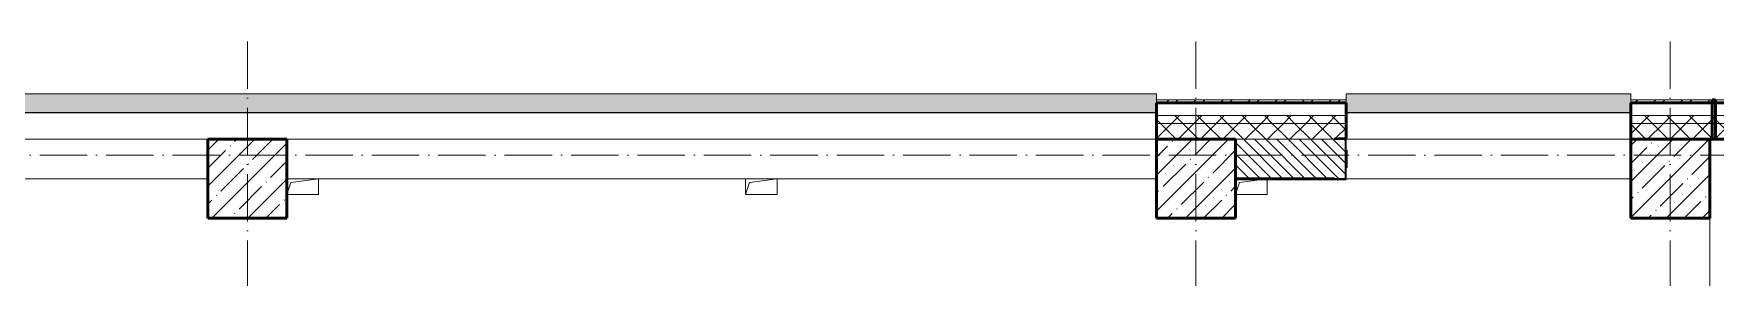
# Model space of a CAD drawing. Header units: millimetres. Extents: x -12989 to 629078, y -109036 to 555275.
# Drawn here: x 70958 to 81595, y 72319 to 73864 of the extents above; entities that cross this region are included whole.
import ezdxf

# ---------------------------------------------------------------- set-up
doc = ezdxf.new("R2010")
doc.units = ezdxf.units.MM
doc.linetypes.add('50_200_ШТРИХ_1Т_ш5_п1_п1_', pattern=[700, 500, -100, 0, -100])
for name, color, linetype, lineweight in [('A-FLOR-____-OTLN', 7, 'Continuous', 9), ('A-GENM-____-MCUT', 7, 'Continuous', 25), ('A-GENM-____-OTLN', 7, 'Continuous', 9), ('A-GENM-____-OTLN-1', 7, 'Continuous', 25), ('A-GLAZ-____-OTLN', 7, 'Continuous', 9), ('A-WALL-____-MCUT-2', 7, 'Continuous', 50), ('A-WALL-____-MCUT-3', 7, 'Continuous', 9), ('A-WALL-____-OTLN', 7, 'Continuous', 9), ('A-WALL-____-PATT-1', 7, 'Continuous', 9), ('A-WALL-FNSH-MCUT-1', 7, 'Continuous', 9), ('S-COLS-____-MCUT', 7, 'Continuous', 50), ('S-COLS-____-OTLN', 7, 'Continuous', 9), ('S-GRID-____-OTLN-1', 7, '50_200_ШТРИХ_1Т_ш5_п1_п1_', 9)]:
    doc.layers.add(name, color=color, linetype=linetype, lineweight=lineweight)
doc.layers.add('A-GLAZ-____-OTLN-1', color=7, linetype='Continuous', lineweight=9, true_color=0xc0c0c0)
pattern_1 = [(45, (43259.71, 63713.66), (-70.71068, 70.71068), []), (135, (43259.71, 63713.66), (-70.71068, -70.71068), [])]
pattern_2 = [(45, (43259.71, 63713.66), (-114.04925, 114.04925), []), (45, (43373.76, 63713.66), (-114.04925, 114.04925), [201.612, -40.322, 3.353, -36.97])]

# ---------------------------------------------------------------- blocks, each defined once
blk = doc.blocks.new('BSC_Колонна _Прямоугольная - 500х500-V96-АР1_План отверстий 2 этажа в осях 1-64_А-ГГ')
at = {"layer": 'S-COLS-____-OTLN'}
h = blk.add_hatch(dxfattribs=at)
h.set_pattern_fill('FP_125', color=256, style=0, pattern_type=2)
h.set_pattern_definition([(45, (-38050, -9231.04), (-114.04925, 114.04925), []), (45, (-37935.95, -9231.04), (-114.04925, 114.04925), [201.613, -40.323, 3.353, -36.97])])
h.paths.add_polyline_path([(-250, -250), (250, -250), (250, 250), (-250, 250), (-250, 105)], flags=0)
at = {"layer": 'S-COLS-____-MCUT'}
for p, q in [((250, 250), (-250, 250)), ((-250, 250), (-250, -250)), ((250, -250), (250, 250)), ((-250, -250), (250, -250))]:
    blk.add_line(p, q, dxfattribs=at)
blk = doc.blocks.new('Фахверк_СКБ_Уголок - 250_2700-27497298-АР1_План отверстий 2 этажа в осях 1-64_А-ГГ')
at = {"layer": 'A-GENM-____-MCUT'}
for p, q in [((200, 181), (125, 181)), ((125, 181), (125, 106)), ((131, 106), (131, 175)), ((131, 175), (200, 175)), ((200, 175), (200, 181)), ((125, 106), (131, 106)), ((131, -6), (125, -6)), ((125, -6), (125, -81)), ((125, -81), (200, -81)), ((131, -75), (131, -6)), ((200, -75), (131, -75)), ((200, -81), (200, -75))]:
    blk.add_line(p, q, dxfattribs=at)
blk = doc.blocks.new('AR_Отверстие прямоугольное _в плите_ - AR_Отверстие прямоугольное _в плите_-V166-АР1_План отверстий 2 этажа в осях 1-64_А-ГГ')
at = {"layer": 'A-GENM-____-OTLN'}
for p, q in [((-100, -50), (-75, 25)), ((-75, 25), (100, 50)), ((100, -50), (100, 50)), ((-100, -50), (100, -50))]:
    blk.add_line(p, q, dxfattribs=at)
blk = doc.blocks.new('AR_Отверстие прямоугольное _в плите_ - AR_Отверстие прямоугольное _в плите_-V171-АР1_План отверстий 2 этажа в осях 1-64_А-ГГ')
at = {"layer": 'A-GENM-____-OTLN'}
for p, q in [((-100, 50), (-100, -50)), ((-100, -50), (-75, 25)), ((-75, 25), (100, 50)), ((100, -50), (100, 50)), ((-100, -50), (100, -50))]:
    blk.add_line(p, q, dxfattribs=at)
blk = doc.blocks.new('Отлив_СКБ - Отлив витража_120_НВФ-31885513-АР1_План отверстий 2 этажа в осях 1-64_А-ГГ')
at = {"layer": 'A-GLAZ-____-OTLN-1'}
for points in [[(7800, 2), (7800, 120), (0, 120), (0, 2), (4801, 2)], [(7800, 0), (7800, 2), (0, 2), (0, 0), (4801, 0)]]:
    blk.add_hatch(color=256, dxfattribs=at).paths.add_polyline_path(points, flags=0)
at = {"layer": 'A-GLAZ-____-OTLN'}
for p, q in [((0, 83), (0, 120)), ((7800, 120), (0, 120)), ((7800, 120), (7800, 83)), ((0, 2), (7800, 2)), ((7800, 0), (0, 0))]:
    blk.add_line(p, q, dxfattribs=at)
blk = doc.blocks.new('Отлив_СКБ - Отлив витража_120_НВФ-31885689-АР1_План отверстий 2 этажа в осях 1-64_А-ГГ')
at = {"layer": 'A-GLAZ-____-OTLN-1'}
for points in [[(1800, 2), (1800, 120), (0, 120), (0, 2), (1103, 2)], [(1103, 0), (1800, 0), (1800, 2), (0, 2), (0, 0)]]:
    blk.add_hatch(color=256, dxfattribs=at).paths.add_polyline_path(points, flags=0)
at = {"layer": 'A-GLAZ-____-OTLN'}
for p, q in [((0, 83), (0, 120)), ((1800, 120), (0, 120)), ((1800, 120), (1800, 83)), ((0, 2), (1800, 2)), ((1800, 0), (0, 0))]:
    blk.add_line(p, q, dxfattribs=at)
blk = doc.blocks.new('Стены 4 - Стены 4-31195499-АР1_План отверстий 2 этажа в осях 1-64_А-ГГ')
at = {"layer": 'A-WALL-____-MCUT-2'}
for p, q in [((-1799, 41030), (-1799, 41010)), ((-1549, 41030), (-1799, 41030)), ((-1799, 41010), (-1549, 41010)), ((-1549, 41010), (-1549, 41030))]:
    blk.add_line(p, q, dxfattribs=at)
blk = doc.blocks.new('2этаж')
at = {"layer": 'S-GRID-____-OTLN-1', "color": 251, "ltscale": 0.6, "true_color": 0x636466}
for p, q in [((13458.3, 454533.3), (13458.3, 469166.5)), ((19458.3, 454533.3), (19458.3, 469166.5)), ((22458.3, 454533.3), (22458.3, 469166.5)), ((88482.7, 468397), (-20037.2, 468397))]:
    blk.add_line(p, q, dxfattribs=at)

msp = doc.modelspace()

# ---------------------------------------------------------------- hatches: boundary and pattern name
at = {"layer": 'A-WALL-____-PATT-1'}
h = msp.add_hatch(dxfattribs=at)
h.set_pattern_fill('FP_3', color=256, style=0, pattern_type=2)
h.set_pattern_definition([(45, (43259.71, 63713.66), (-85.5366, 85.5366), []), (45, (43316.74, 63713.66), (-85.5366, 85.5366), [])])
h.paths.add_polyline_path([(81574.7115, 73424.7006), (81574.7115, 73444.7006), (81059.7115, 73444.7006), (81059.7115, 73424.7006)], flags=0)
h.paths.add_polyline_path([(79259.7115, 73424.7006), (79259.7115, 73444.7006), (78059.7115, 73444.7006), (78059.7115, 73424.7006), (78595.3076, 73424.7006)], flags=0)
h.paths.add_polyline_path([(70259.7115, 73424.7006), (70259.7115, 73444.7006), (67109.7115, 73444.7006), (67109.7115, 73424.7006), (67990.5219, 73424.7006)], flags=0)
h = msp.add_hatch(dxfattribs=at)
h.set_pattern_fill('FP_1', color=256, style=0, pattern_type=2)
h.set_pattern_definition(pattern_1)
h.paths.add_polyline_path([(117609.7115, 73294.7006), (117609.7115, 73344.7006), (111259.7115, 73344.7006), (111259.7115, 73294.7006), (117479.522, 73294.7006)], flags=0)
h.paths.add_polyline_path([(108642.2005, 73294.7006), (109459.7115, 73294.7006), (109459.7115, 73344.7006), (108259.7115, 73344.7006), (108259.7115, 73294.7006)], flags=0)
h.paths.add_polyline_path([(106459.7115, 73294.7006), (106459.7115, 73344.7006), (105259.7115, 73344.7006), (105259.7115, 73294.7006), (105991.0041, 73294.7006)], flags=0)
h.paths.add_polyline_path([(103459.7115, 73294.7006), (103459.7115, 73344.7006), (102259.7115, 73344.7006), (102259.7115, 73294.7006), (103339.8077, 73294.7006)], flags=0)
h.paths.add_polyline_path([(100459.7115, 73294.7006), (100459.7115, 73344.7006), (99259.7115, 73344.7006), (99259.7115, 73294.7006), (99804.8791, 73294.7006)], flags=0)
h.paths.add_polyline_path([(96259.7115, 73294.7006), (97459.7115, 73294.7006), (97459.7115, 73344.7006), (96259.7115, 73344.7006)], flags=0)
h.paths.add_polyline_path([(93259.7115, 73294.7006), (94459.7115, 73294.7006), (94459.7115, 73344.7006), (93259.7115, 73344.7006)], flags=0)
h.paths.add_polyline_path([(90967.5576, 73294.7006), (91459.7115, 73294.7006), (91459.7115, 73344.7006), (90259.7115, 73344.7006), (90259.7115, 73294.7006)], flags=0)
h.paths.add_polyline_path([(88459.7115, 73294.7006), (88459.7115, 73344.7006), (87259.7115, 73344.7006), (87259.7115, 73294.7006), (87432.6291, 73294.7006)], flags=0)
h.paths.add_polyline_path([(85459.7115, 73294.7006), (85459.7115, 73344.7006), (84259.7115, 73344.7006), (84259.7115, 73294.7006), (84781.4326, 73294.7006)], flags=0)
h.paths.add_polyline_path([(81059.7115, 73294.7006), (82459.7115, 73294.7006), (82459.7115, 73344.7006), (81059.7115, 73344.7006)], flags=0)
h.paths.add_polyline_path([(79259.7115, 73294.7006), (79259.7115, 73344.7006), (78059.7115, 73344.7006), (78059.7115, 73294.7006), (78595.3076, 73294.7006)], flags=0)
h.paths.add_polyline_path([(70259.7115, 73294.7006), (70259.7115, 73344.7006), (67089.7115, 73344.7006), (67089.7115, 73294.7006), (67990.5219, 73294.7006)], flags=0)
h = msp.add_hatch(dxfattribs=at)
h.set_pattern_fill('FP_1', color=256, style=0, pattern_type=2)
h.set_pattern_definition(pattern_1)
h.paths.add_polyline_path([(117609.7115, 73194.7006), (117609.7115, 73294.7006), (111259.7115, 73294.7006), (111259.7115, 73200.7006), (111334.7115, 73200.7006), (111334.7115, 73194.7006), (117479.522, 73194.7006)], flags=0)
h.paths.add_polyline_path([(108642.2005, 73194.7006), (109384.7115, 73194.7006), (109384.7115, 73200.7006), (109459.7115, 73200.7006), (109459.7115, 73294.7006), (108259.7115, 73294.7006), (108259.7115, 73200.7006), (108334.7115, 73200.7006), (108334.7115, 73194.7006)], flags=0)
h.paths.add_polyline_path([(106384.7115, 73194.7006), (106384.7115, 73200.7006), (106459.7115, 73200.7006), (106459.7115, 73294.7006), (105259.7115, 73294.7006), (105259.7115, 73200.7006), (105334.7115, 73200.7006), (105334.7115, 73194.7006), (106109.7115, 73194.7006)], flags=0)
h.paths.add_polyline_path([(102609.7115, 73194.7006), (103384.7115, 73194.7006), (103384.7115, 73200.7006), (103459.7115, 73200.7006), (103459.7115, 73294.7006), (102259.7115, 73294.7006), (102259.7115, 73200.7006), (102334.7115, 73200.7006), (102334.7115, 73194.7006), (102456.0755, 73194.7006)], flags=0)
h.paths.add_polyline_path([(99804.8791, 73194.7006), (100384.7115, 73194.7006), (100384.7115, 73200.7006), (100459.7115, 73200.7006), (100459.7115, 73294.7006), (99259.7115, 73294.7006), (99259.7115, 73200.7006), (99334.7115, 73200.7006), (99334.7115, 73194.7006)], flags=0)
h.paths.add_polyline_path([(97109.7115, 73194.7006), (97384.7115, 73194.7006), (97384.7115, 73200.7006), (97459.7115, 73200.7006), (97459.7115, 73294.7006), (96259.7115, 73294.7006), (96259.7115, 73200.7006), (96334.7115, 73200.7006), (96334.7115, 73194.7006), (96609.7115, 73194.7006)], flags=0)
h.paths.add_polyline_path([(94109.7115, 73194.7006), (94384.7115, 73194.7006), (94384.7115, 73200.7006), (94459.7115, 73200.7006), (94459.7115, 73294.7006), (93259.7115, 73294.7006), (93259.7115, 73200.7006), (93334.7115, 73200.7006), (93334.7115, 73194.7006), (93618.7541, 73194.7006)], flags=0)
h.paths.add_polyline_path([(91384.7115, 73194.7006), (91384.7115, 73200.7006), (91459.7115, 73200.7006), (91459.7115, 73294.7006), (90259.7115, 73294.7006), (90259.7115, 73200.7006), (90334.7115, 73200.7006), (90334.7115, 73194.7006), (90967.5576, 73194.7006)], flags=0)
h.paths.add_polyline_path([(88384.7115, 73194.7006), (88384.7115, 73200.7006), (88459.7115, 73200.7006), (88459.7115, 73294.7006), (87259.7115, 73294.7006), (87259.7115, 73200.7006), (87334.7115, 73200.7006), (87334.7115, 73194.7006), (88109.7115, 73194.7006)], flags=0)
h.paths.add_polyline_path([(84334.7115, 73194.7006), (85384.7115, 73194.7006), (85384.7115, 73200.7006), (85459.7115, 73200.7006), (85459.7115, 73294.7006), (84259.7115, 73294.7006), (84259.7115, 73200.7006), (84334.7115, 73200.7006)], flags=0)
h.paths.add_polyline_path([(82109.7115, 73194.7006), (82384.7115, 73194.7006), (82384.7115, 73200.7006), (82459.7115, 73200.7006), (82459.7115, 73294.7006), (81059.7115, 73294.7006), (81059.7115, 73194.7006), (81559.7115, 73194.7006)], flags=0)
h.paths.add_polyline_path([(78595.3076, 73194.7006), (79184.7115, 73194.7006), (79184.7115, 73200.7006), (79259.7115, 73200.7006), (79259.7115, 73294.7006), (78059.7115, 73294.7006), (78059.7115, 73194.7006), (78559.7115, 73194.7006)], flags=0)
h.paths.add_polyline_path([(70184.7115, 73194.7006), (70184.7115, 73200.7006), (70259.7115, 73200.7006), (70259.7115, 73294.7006), (67089.7115, 73294.7006), (67089.7115, 73194.7006), (69559.7115, 73194.7006)], flags=0)
h = msp.add_hatch(dxfattribs=at)
h.set_pattern_fill('FP_6', color=256, style=0, pattern_type=2)
h.set_pattern_definition([(135, (43259.71, 63713.66), (-35.35534, -35.35534), [])])
h.paths.add_polyline_path([(78559.7115, 72944.7006), (79253.7115, 72944.7006), (79253.7115, 73013.7006), (79259.7115, 73013.7006), (79259.7115, 73125.7006), (79253.7115, 73125.7006), (79253.7115, 73194.7006), (78559.7115, 73194.7006)], flags=0)
at = {"layer": 'S-COLS-____-OTLN'}
h = msp.add_hatch(dxfattribs=at)
h.set_pattern_fill('FP_25', color=256, style=0, pattern_type=2)
h.set_pattern_definition(pattern_2)
h.paths.add_polyline_path([(72059.7115, 72694.7006), (72559.7115, 72694.7006), (72559.7115, 73194.7006), (72059.7115, 73194.7006)], flags=0)
h = msp.add_hatch(dxfattribs=at)
h.set_pattern_fill('FP_25', color=256, style=0, pattern_type=2)
h.set_pattern_definition(pattern_2)
h.paths.add_polyline_path([(78059.7115, 72694.7006), (78559.7115, 72694.7006), (78559.7115, 73194.7006), (78059.7115, 73194.7006)], flags=0)

# ---------------------------------------------------------------- linework, layer by layer
at = {"layer": 'A-FLOR-____-OTLN'}
msp.add_line((81559.7115, 69794.7006), (81559.7115, 72694.7006), dxfattribs=at)
at = {"layer": 'A-WALL-____-MCUT-2'}
for p, q in [((79259.7115, 73424.7006), (78059.7115, 73424.7006)), ((78059.7115, 73424.7006), (78059.7115, 73194.7006)), ((79259.7115, 73200.7006), (79259.7115, 73424.7006)), ((82459.7115, 73424.7006), (81059.7115, 73424.7006)), ((81059.7115, 73424.7006), (81059.7115, 73194.7006)), ((78059.7115, 73194.7006), (78559.7115, 73194.7006)), ((78559.7115, 73194.7006), (78559.7115, 72944.7006)), ((81559.7115, 73194.7006), (82109.7115, 73194.7006)), ((79259.7115, 73013.7006), (79259.7115, 73125.7006)), ((78559.7115, 72944.7006), (79184.7115, 72944.7006))]:
    msp.add_line(p, q, dxfattribs=at)
at = {"layer": 'A-WALL-____-MCUT-3'}
for p, q in [((79259.7115, 73344.7006), (78059.7115, 73344.7006)), ((79259.7115, 73294.7006), (78059.7115, 73294.7006)), ((82459.7115, 73344.7006), (81059.7115, 73344.7006)), ((82459.7115, 73294.7006), (81059.7115, 73294.7006)), ((78559.7115, 73194.7006), (79184.7115, 73194.7006))]:
    msp.add_line(p, q, dxfattribs=at)
at = {"layer": 'A-WALL-____-OTLN'}
for p, q in [((72059.7115, 73194.7006), (70259.7115, 73194.7006)), ((72559.7115, 73194.7006), (78059.7115, 73194.7006)), ((79259.7115, 73194.7006), (81059.7115, 73194.7006)), ((72059.7115, 72944.7006), (70259.7115, 72944.7006)), ((78059.7115, 72944.7006), (72559.7115, 72944.7006)), ((81059.7115, 72944.7006), (79259.7115, 72944.7006))]:
    msp.add_line(p, q, dxfattribs=at)
at = {"layer": 'A-WALL-FNSH-MCUT-1'}
for p, q in [((79259.7115, 73444.7006), (78059.7115, 73444.7006)), ((78059.7115, 73444.7006), (78059.7115, 73424.7006)), ((79259.7115, 73424.7006), (79259.7115, 73444.7006)), ((81574.7115, 73444.7006), (81059.7115, 73444.7006)), ((81059.7115, 73444.7006), (81059.7115, 73424.7006)), ((81574.7115, 73424.7006), (81574.7115, 73444.7006)), ((82459.7115, 73444.7006), (81594.7115, 73444.7006)), ((81594.7115, 73444.7006), (81594.7115, 73424.7006))]:
    msp.add_line(p, q, dxfattribs=at)
at = {"layer": 'S-COLS-____-MCUT'}
for p, q in [((72559.7115, 73194.7006), (72059.7115, 73194.7006)), ((72059.7115, 73194.7006), (72059.7115, 72694.7006)), ((72559.7115, 72694.7006), (72559.7115, 73194.7006)), ((78559.7115, 73194.7006), (78059.7115, 73194.7006)), ((78059.7115, 73194.7006), (78059.7115, 72694.7006)), ((78559.7115, 72694.7006), (78559.7115, 73194.7006)), ((72059.7115, 72694.7006), (72559.7115, 72694.7006)), ((78059.7115, 72694.7006), (78559.7115, 72694.7006))]:
    msp.add_line(p, q, dxfattribs=at)

# ---------------------------------------------------------------- block references
msp.add_blockref('2этаж', (58851.3748, -395302.2823))
at = {"layer": 'A-GENM-____-OTLN'}
for name, p in [('AR_Отверстие прямоугольное _в плите_ - AR_Отверстие прямоугольное _в плите_-V166-АР1_План отверстий 2 этажа в осях 1-64_А-ГГ', (72659.7115, 72894.7006)), ('AR_Отверстие прямоугольное _в плите_ - AR_Отверстие прямоугольное _в плите_-V171-АР1_План отверстий 2 этажа в осях 1-64_А-ГГ', (75559.7115, 72894.7006)), ('AR_Отверстие прямоугольное _в плите_ - AR_Отверстие прямоугольное _в плите_-V166-АР1_План отверстий 2 этажа в осях 1-64_А-ГГ', (78659.7115, 72894.7006))]:
    msp.add_blockref(name, p, dxfattribs=at)
at = {"layer": 'A-GENM-____-OTLN-1', "rotation": 180}
msp.add_blockref('Фахверк_СКБ_Уголок - 250_2700-27497298-АР1_План отверстий 2 этажа в осях 1-64_А-ГГ', (79384.7115, 73119.7006), dxfattribs=at)
at = {"layer": 'A-GLAZ-____-OTLN'}
for name, p in [('Отлив_СКБ - Отлив витража_120_НВФ-31885513-АР1_План отверстий 2 этажа в осях 1-64_А-ГГ', (70259.7115, 73361.7006)), ('Отлив_СКБ - Отлив витража_120_НВФ-31885689-АР1_План отверстий 2 этажа в осях 1-64_А-ГГ', (79259.7115, 73361.7006))]:
    msp.add_blockref(name, p, dxfattribs=at)
at = {"layer": 'A-WALL-____-OTLN', "rotation": 89.9999999999999}
msp.add_blockref('Стены 4 - Стены 4-31195499-АР1_План отверстий 2 этажа в осях 1-64_А-ГГ', (122604.9535, 74993.2124), dxfattribs=at)
at = {"layer": 'S-COLS-____-OTLN'}
msp.add_blockref('BSC_Колонна _Прямоугольная - 500х500-V96-АР1_План отверстий 2 этажа в осях 1-64_А-ГГ', (81309.7115, 72944.7006), dxfattribs=at)

doc.saveas('drawing.dxf')
